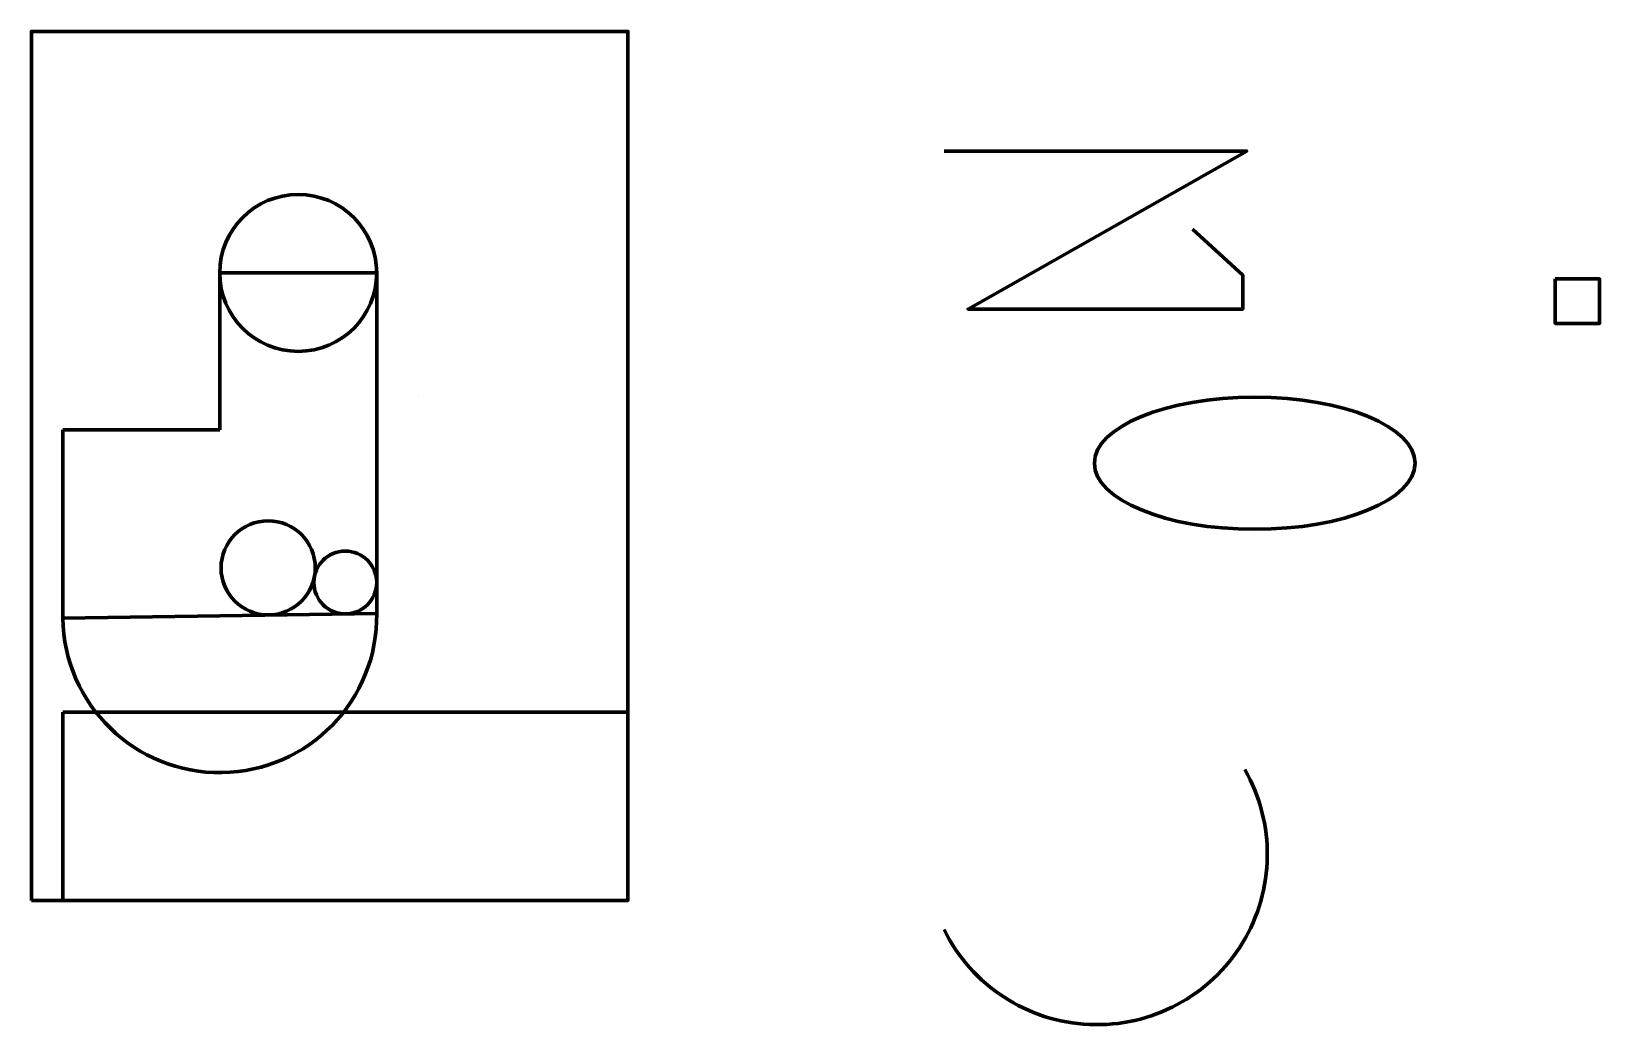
# Model space of a CAD drawing. Header units: millimetres. Extents: x 1303 to 2699, y 913 to 1229.
# Drawn here: x 1303.2 to 1802.7, y 912.5 to 1229.1 of the extents above; entities outside this region: 1.
import ezdxf

# ---------------------------------------------------------------- set-up
doc = ezdxf.new("R2010")
doc.units = ezdxf.units.MM

msp = doc.modelspace()

# ---------------------------------------------------------------- linework, layer by layer
at = {"lineweight": 100}
for p, q in [((1363.17, 1102.13), (1363.17, 1152.13)), ((1363.17, 1152.13), (1413.17, 1152.13)), ((1413.17, 1152.13), (1413.17, 1102.13)), ((1426.59, 1112.83), (1426.59, 1112.83)), ((1313.17, 1072.13), (1313.17, 1102.13)), ((1313.17, 1102.13), (1363.17, 1102.13)), ((1413.17, 1102.13), (1413.17, 1043.61)), ((1313.17, 1042.13), (1313.17, 1072.13)), ((1413.17, 1043.61), (1313.17, 1042.13))]:
    msp.add_line(p, q, dxfattribs=at)
for points in [[(1303.17, 952.13), (1493.17, 952.13), (1493.17, 1229.13), (1303.17, 1229.13)], [(1788.59, 1150.2), (1788.59, 1136.06), (1802.73, 1136.06), (1802.73, 1150.2)], [(2699.32, 1035.8), (2699.32, 1035.8), (2699.32, 1035.8), (2699.32, 1035.8)], [(1313.17, 1012.13), (1493.17, 1012.13), (1493.17, 952.13), (1313.17, 952.13)]]:
    msp.add_lwpolyline(points, close=True, dxfattribs=at)
msp.add_lwpolyline([(1593.9, 1190.98), (1690.31, 1190.98), (1601.56, 1140.58), (1689.03, 1140.58), (1689.03, 1151.43), (1673.07, 1166.1)], dxfattribs=at)
for centre, radius in [((1378.6, 1058.1), 15), ((1403.17, 1053.46), 10)]:
    msp.add_circle(centre, radius, dxfattribs=at)
for centre, radius, start, end in [((1388.17, 1152.13), 25, 0, 180), ((1388.17, 1152.13), 25, 180, 0), ((1363.17, 1042.87), 50.01, 180.8488, 0.8488), ((1642.59, 966.82), 54.29, 206.2522, 29.8566)]:
    msp.add_arc(centre, radius, start, end, dxfattribs=at)
msp.add_ellipse((1692.86, 1091.46), major_axis=(-51.08, 0), ratio=0.412186, dxfattribs=at)

doc.saveas('drawing.dxf')
